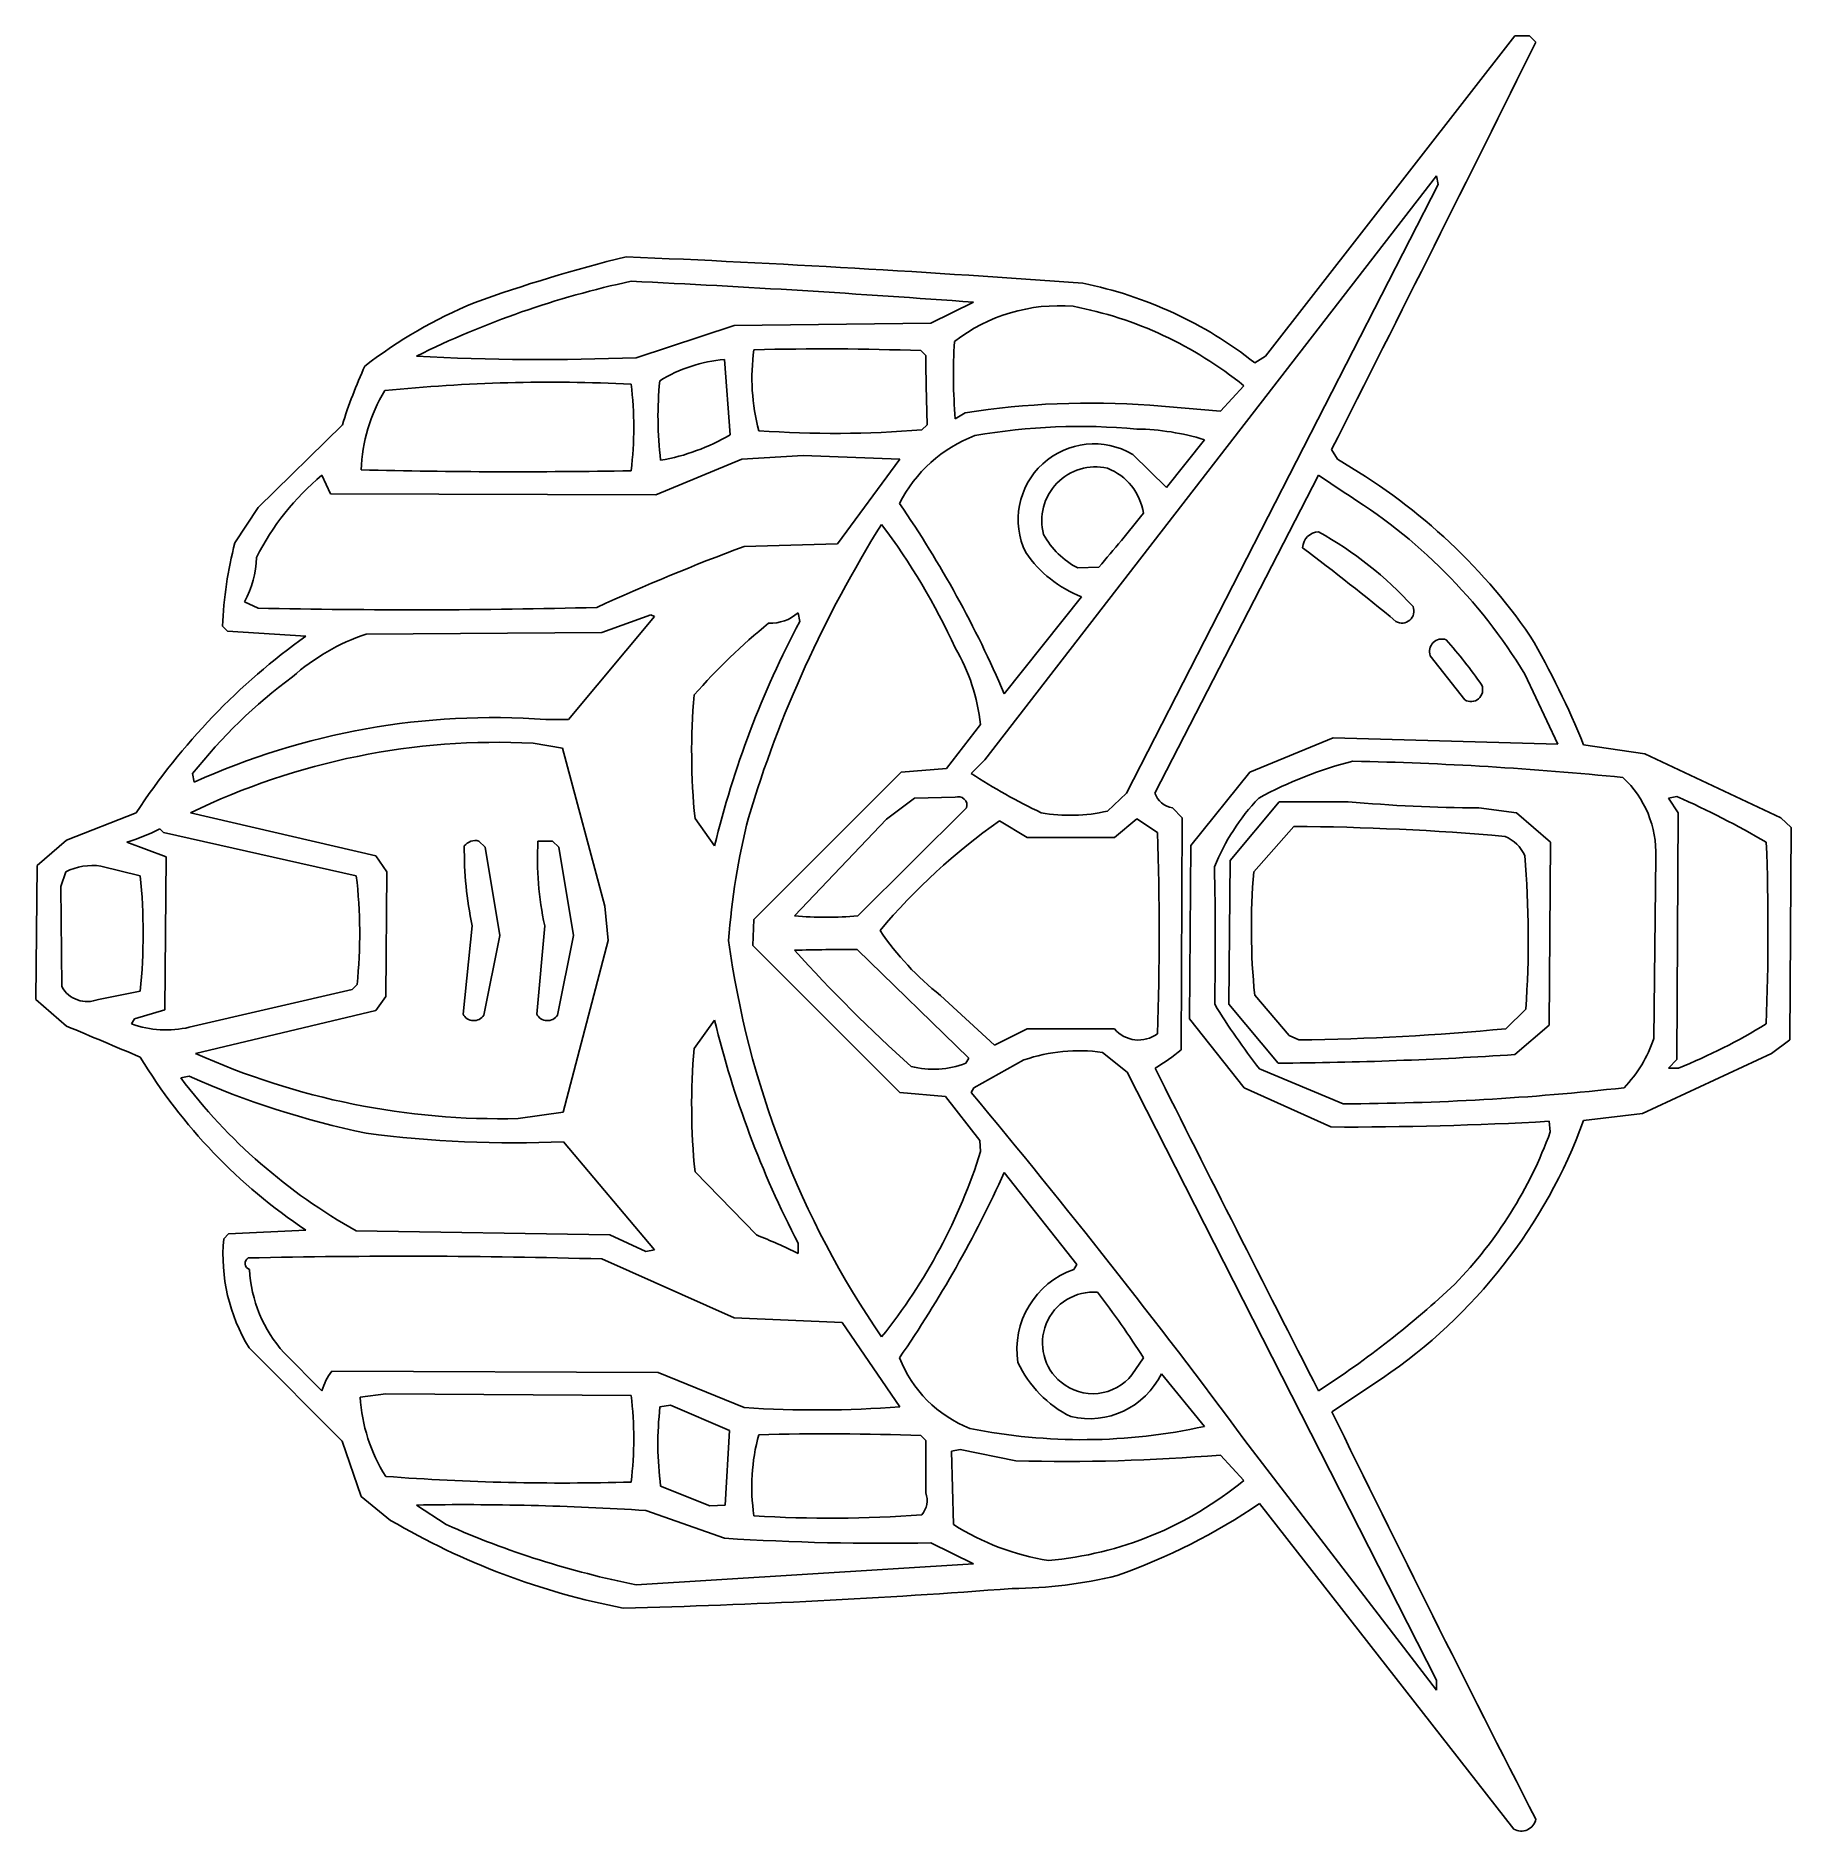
# Model space of a CAD drawing. Header units: inches. Extents: x -0.149 to 0.149, y -0.243 to 0.062.
import ezdxf

# ---------------------------------------------------------------- set-up
doc = ezdxf.new("R2010")
doc.units = ezdxf.units.IN
doc.header["$MEASUREMENT"] = 0
doc.linetypes.add('Continuous2', pattern=[0])
doc.layers.add('Unnamed Level 255', color=1, linetype='Continuous')

msp = doc.modelspace()

# ---------------------------------------------------------------- linework, layer by layer
at = {"layer": 'Unnamed Level 255', "color": 18, "linetype": 'Continuous2', "lineweight": -3, "true_color": 0x000000}
for p, q in [((0.0597724268633254, 0.0074377764859494), (0.1020833333333293, 0.0618127764859505)), ((0.1020833333333293, 0.0618127764859505), (0.1045833333333293, 0.0618127764859506)), ((0.1045833333333293, 0.0618127764859506), (0.1056249999999959, 0.0607711098192839)), ((0.0887499999999966, 0.0380627764859502), (0.0120833333333325, -0.0610643259568198)), ((0.0361314923543853, -0.0667288901807179), (0.0890373959683688, 0.0366044431526169)), ((0.0890373959683688, 0.0366044431526169), (0.0887499999999966, 0.0380627764859502)), ((0.0029166666666639, 0.0130267625084799), (0.0102083333333305, 0.0166044431526148)), ((-0.0470833333333359, 0.0071888694759716), (-0.0304166666666694, 0.012646109819382)), ((-0.0304166666666694, 0.012646109819382), (0.0029166666666639, 0.0130267625084799)), ((-0.0310979729729752, -0.0058955568473863), (-0.032083333333336, 0.0068723002954708)), ((0.0020833333333307, 0.0075791948695517), (0.0012499999999974, 0.0083843031537543)), ((0.057916666666664, 0.006333161742437), (0.0597724268633254, 0.0074377764859494)), ((0.052083333333331, -0.0019016304324284), (0.0560416666666642, 0.0024377764859493)), ((0.007083333333331, -0.003187223514052), (0.0087499999999976, -0.0021819770709625)), ((0.0401140137288409, -0.0008955568473845), (0.052083333333331, -0.0019016304324284)), ((-0.1112500000000019, -0.0182271246227338), (-0.0969423557417608, -0.0042288901807214)), ((0.0014245576501179, -0.0050622235140521), (0.0023252688171966, -0.0042288901807188)), ((0.0429166666666647, -0.0148538901807177), (0.0493749999999978, -0.0067288901807175)), ((0.0709626040316255, -0.0083955568473836), (0.0719464945773305, -0.0100622235140503)), ((-0.0291533228978707, -0.010062223514053), (-0.043750000000002, -0.01610389018072)), ((-0.0187500000000022, -0.0094404071880697), (-0.0291533228978707, -0.010062223514053)), ((-0.0022916666666688, -0.0100622235140522), (-0.0187500000000022, -0.0094404071880697)), ((-0.0129166666666685, -0.0244168883754196), (-0.0022916666666688, -0.0100622235140522)), ((0.0372029217436909, -0.0092288901807179), (0.0429166666666647, -0.0148538901807177)), ((-0.0989583333333353, -0.0158955568473881), (-0.1004166666666688, -0.0127705568473882)), ((0.068749999999998, -0.0127705568473837), (0.0409626040316271, -0.0667288901807178)), ((0.0729166666666647, -0.0156074227835453), (0.068749999999998, -0.0127705568473837)), ((-0.1151699380778836, -0.0242288901807219), (-0.1112500000000019, -0.0182271246227338)), ((-0.043750000000002, -0.01610389018072), (-0.0989583333333353, -0.0158955568473881)), ((-0.0287500000000017, -0.0248538320427768), (-0.0129166666666685, -0.0244168883754196)), ((0.027916666666665, -0.0285057992440727), (0.03146041276395, -0.0283955568473847)), ((0.0154166666666656, -0.0498538901807184), (0.0285416666666651, -0.0333955568473848)), ((-0.1135416666666682, -0.0342288901807219), (-0.1112500000000015, -0.035318719459484)), ((-0.0445833333333348, -0.0364610330378629), (-0.052916666666668, -0.0394372235140539)), ((-0.0439583333333348, -0.03672889018072), (-0.0445833333333348, -0.0364610330378629)), ((-0.019295937365074, -0.0375622235140527), (-0.0195833333333348, -0.0361038901807194)), ((-0.1164583333333347, -0.0392288901807219), (-0.1172916666666681, -0.0383955568473886)), ((-0.1031250000000014, -0.0400622235140549), (-0.1164583333333347, -0.0392288901807219)), ((-0.052916666666668, -0.0394372235140539), (-0.092916666666668, -0.0397169492268602)), ((-0.0585743859026985, -0.0542288901807204), (-0.0439583333333348, -0.03672889018072)), ((0.093557815857089, -0.050895556847383), (0.087708333333332, -0.0433955568473832)), ((0.1093749999999991, -0.0583955568473826), (0.1037499999999988, -0.0465103578002124)), ((-0.0624223686600353, -0.0542288901807205), (-0.0585743859026985, -0.0542288901807204)), ((0.005586224738251, -0.062562223514052), (0.0113781974567619, -0.0550622235140519)), ((0.0570833333333326, -0.0631872235140507), (0.0712499999999991, -0.057353890180717)), ((0.0712499999999991, -0.057353890180717), (0.1093749999999991, -0.0583955568473826)), ((-0.0595833333333342, -0.0590768631536934), (-0.0645833333333342, -0.0582562799220654)), ((-0.0523996279338294, -0.0858955568473869), (-0.0595833333333342, -0.0590768631536934)), ((0.1137499999999991, -0.0585475838744095), (0.124131496755204, -0.0600622235140489)), ((0.124131496755204, -0.0600622235140489), (0.1472036108125765, -0.0708955568473816)), ((-0.1223513100117335, -0.0633955568473888), (-0.122083333333334, -0.0648538901807221)), ((-0.0270833333333334, -0.0881872235140529), (-0.0020833333333341, -0.0631872235140522)), ((-0.0020833333333341, -0.0631872235140522), (0.005586224738251, -0.062562223514052)), ((0.0120833333333325, -0.0610643259568198), (0.0097916666666659, -0.0633955568473853)), ((0.0470833333333329, -0.0756153848607826), (0.0570833333333326, -0.0631872235140507)), ((0.0329166666666661, -0.0697686298198145), (0.0361314923543853, -0.0667288901807179)), ((-0.1437500000000005, -0.0746875331062344), (-0.1319382304682726, -0.0700622235140557)), ((-0.1227083333333339, -0.0700622235140554), (-0.0912500000000004, -0.0773538901807213)), ((-0.0094462558862201, -0.0875622235140524), (0.0090178571428566, -0.0692288901807186)), ((0.0001584260587634, -0.0675622235140522), (-0.0045833333333339, -0.0711210212490694)), ((0.0070833333333327, -0.0674240492715669), (0.0001584260587634, -0.0675622235140522)), ((0.0439583333333327, -0.0692288901807177), (0.0456249999999994, -0.0708955568473843)), ((0.0537499999999997, -0.0781769330915072), (0.0620833333333327, -0.0681872235140506)), ((0.0620833333333327, -0.0681872235140506), (0.0737499999999994, -0.0681872235140503)), ((0.0959473094440548, -0.0692288901807163), (0.1023635053199344, -0.0700622235140495)), ((0.1023635053199344, -0.0700622235140495), (0.1081249999999996, -0.0750622235140493)), ((0.1295833333333327, -0.0672943663711916), (0.1281249999999994, -0.0675622235140488)), ((0.1281249999999994, -0.0675622235140488), (0.1297916666666661, -0.0700622235140487)), ((0.1297916666666661, -0.0700622235140487), (0.1295833333333339, -0.1119372235140487)), ((-0.1272916666666671, -0.0733955568473889), (-0.1279166666666672, -0.0727705568473889)), ((-0.0370833333333339, -0.0710415743886673), (-0.0337500000000004, -0.0756872235140531)), ((-0.0045833333333339, -0.0711210212490694), (-0.0202083333333335, -0.0875622235140527)), ((0.0192978552568406, -0.0742288901807184), (0.0145833333333328, -0.071441529051017)), ((0.0379166666666661, -0.0711038901807178), (0.0341271021385081, -0.0742288901807179)), ((0.0414013113755231, -0.0733955568473844), (0.0379166666666661, -0.0711038901807178)), ((0.0456249999999994, -0.0708955568473843), (0.0454166666666671, -0.1102705568473843)), ((0.0645833333333329, -0.0723686314641913), (0.0577507422269598, -0.0800622235140507)), ((0.1472036108125765, -0.0708955568473816), (0.1489583333333328, -0.0725622235140482)), ((0.1489583333333328, -0.0725622235140482), (0.1487500000000005, -0.1085957184886886)), ((-0.1487500000000003, -0.0790215272989463), (-0.1437500000000005, -0.0746875331062344)), ((-0.1335416666666671, -0.0750622235140557), (-0.1268750000000004, -0.0775622235140555)), ((-0.0945833333333336, -0.0807435298539842), (-0.1272916666666671, -0.0733955568473889)), ((-0.0737500000000005, -0.0748538901807208), (-0.0727083333333338, -0.0758955568473874)), ((-0.0727083333333338, -0.0758955568473874), (-0.0702083333333333, -0.0908955568473874)), ((-0.0637500000000004, -0.0748538901807205), (-0.0612500000000005, -0.0748538901807205)), ((-0.0612500000000005, -0.0748538901807205), (-0.0602083333333338, -0.0758955568473871)), ((-0.0602083333333338, -0.0758955568473871), (-0.0577083333333333, -0.0908955568473871)), ((0.0341271021385081, -0.0742288901807179), (0.0192978552568406, -0.0742288901807184)), ((0.0468750000000004, -0.1050622235140509), (0.0470833333333329, -0.0756153848607826)), ((0.1081249999999996, -0.0750622235140493), (0.1079166666666671, -0.1061010815321427)), ((-0.1489583333333331, -0.1017288901807228), (-0.1487500000000003, -0.0790215272989463)), ((-0.1312500000000003, -0.0807435298411194), (-0.137916666666667, -0.0790982643117491)), ((-0.1268750000000004, -0.0775622235140555), (-0.127083333333333, -0.1035112922850179)), ((-0.0912500000000004, -0.0773538901807213), (-0.0893750000000003, -0.0800622235140546)), ((0.053541666666667, -0.1025622235140508), (0.0537499999999997, -0.0781769330915072)), ((0.1256554302798808, -0.1083955568473822), (0.126003927028432, -0.0775622235140489)), ((-0.1438823099173812, -0.080062223514056), (-0.1447482609459543, -0.082562223514056)), ((-0.0893750000000003, -0.0800622235140546), (-0.0895833333333331, -0.1012686347710275)), ((-0.1447482609459543, -0.082562223514056), (-0.1445833333333331, -0.0995432469362231)), ((-0.0518277571079439, -0.0917288901807202), (-0.0523996279338294, -0.0858955568473869)), ((-0.0272916666666667, -0.0925622235140529), (-0.0270833333333334, -0.0881872235140529)), ((-0.076458333333333, -0.1042288901807209), (-0.0749267365835552, -0.0892288901807208)), ((-0.0702083333333333, -0.0908955568473874), (-0.0729166666666663, -0.1044372235140541)), ((-0.063958333333333, -0.1042288901807206), (-0.062589415117904, -0.0892288901807205)), ((-0.0577083333333333, -0.0908955568473871), (-0.0604166666666663, -0.1044372235140538)), ((-0.0594528868334836, -0.1208955568473871), (-0.0518277571079439, -0.0917288901807202)), ((-0.002291666666666, -0.1175622235140523), (-0.0272916666666667, -0.0925622235140529)), ((0.0093750000000005, -0.1117288901807186), (-0.0095833333333333, -0.0932563339048194)), ((-0.1383363704985056, -0.1017288901807225), (-0.1312499999999998, -0.1003300806569128)), ((-0.1229166666666663, -0.1064681958958037), (-0.0952697420419986, -0.1000622235140547)), ((-0.0952697420419986, -0.1000622235140547), (-0.0944402532743854, -0.0992288901807214)), ((-0.1437499999999996, -0.1062630429205662), (-0.1489583333333331, -0.1017288901807228)), ((-0.127083333333333, -0.1035112922850179), (-0.13223536036036, -0.1050622235140557)), ((-0.0912499999999997, -0.1036038901807213), (-0.1218749999999995, -0.1108955568473887)), ((-0.0895833333333331, -0.1012686347710275), (-0.0912499999999997, -0.1036038901807213)), ((0.0045833333333336, -0.1010663519397106), (0.0137500000000005, -0.1094967473287686)), ((0.0618821609922292, -0.1125622235140506), (0.053541666666667, -0.1025622235140508)), ((0.0579166666666669, -0.1010351593411348), (0.0637500000000004, -0.107877611983445)), ((0.1005468044115541, -0.1067288901807162), (0.1039156545854722, -0.1033955568473828)), ((-0.13223536036036, -0.1050622235140557), (-0.132708333333333, -0.105895556847389)), ((-0.0337499999999996, -0.1052705568473864), (-0.0372522559116206, -0.1100622235140532)), ((0.056135396981226, -0.1167288901807173), (0.0468750000000004, -0.1050622235140509)), ((0.1079166666666671, -0.1061010815321427), (0.1020833333333338, -0.1111038901807162)), ((0.0137500000000005, -0.1094967473287686), (0.0192878620315035, -0.1067288901807184)), ((0.0192878620315035, -0.1067288901807184), (0.03412307792364, -0.1067288901807179)), ((0.0637500000000004, -0.107877611983445), (0.0654166666666671, -0.1086107545409495)), ((0.1487500000000005, -0.1085957184886886), (0.145660757800388, -0.1108955568473817)), ((0.0089020270270276, -0.112562223514052), (0.0093750000000005, -0.1117288901807186)), ((0.0187500000000005, -0.1120202256530323), (0.0102646396396403, -0.1167288901807186)), ((0.0362500000000006, -0.1141012553397405), (0.0320833333333339, -0.1107359471729181)), ((0.145660757800388, -0.1108955568473817), (0.1237500000000008, -0.1211038901807156)), ((0.1295833333333339, -0.1119372235140487), (0.1281250000000006, -0.1133955568473821)), ((-0.1229166666666661, -0.1147943663711983), (-0.1243749999999994, -0.1150622235140555)), ((0.0887500000000034, -0.2173099189122936), (0.0362500000000006, -0.1141012553397405)), ((0.0587500000000006, -0.1135382721901433), (0.0729166666666674, -0.119466356170883)), ((0.1281250000000006, -0.1133955568473821), (0.1298358087371953, -0.1133955568473821)), ((0.0054166666666674, -0.1182435298203584), (-0.002291666666666, -0.1175622235140523)), ((0.0112500000000009, -0.1256877335045153), (0.0054166666666674, -0.1182435298203584)), ((0.0102646396396403, -0.1167288901807186), (0.0097916666666674, -0.1175622235140519)), ((0.070821767714473, -0.1233955568473836), (0.056135396981226, -0.1167288901807173)), ((-0.0670833333333326, -0.1219629859052101), (-0.0594528868334836, -0.1208955568473871)), ((0.1237500000000008, -0.1211038901807156), (0.1137500000000008, -0.122294366371192)), ((0.1080917475806478, -0.124228890180716), (0.1079166666666675, -0.122426262063345)), ((-0.0439583333333319, -0.14422889018072), (-0.0594035253007812, -0.1258955568473871)), ((0.0113940348307925, -0.1275622235140519), (0.0112500000000009, -0.1256877335045153)), ((-0.0370833333333323, -0.1310329758086705), (-0.0266525920025129, -0.1417288901807195)), ((0.0277083333333348, -0.1467288901807181), (0.0154166666666677, -0.1311038901807184)), ((-0.117083333333332, -0.142353890180722), (-0.1162499999999987, -0.1415205568473886)), ((-0.1162499999999987, -0.1415205568473886), (-0.1031249999999987, -0.1408955568473882)), ((-0.094583333333332, -0.1410332446562607), (-0.0515452750919692, -0.1417288901807202)), ((-0.0515452750919692, -0.1417288901807202), (-0.0454166666666653, -0.1445162513104216)), ((-0.0195833333333319, -0.1448538901807194), (-0.019583333333332, -0.1431432214847033)), ((-0.030416666666665, -0.1557819473978761), (-0.0529166666666652, -0.145790071569711)), ((-0.0454166666666653, -0.1445162513104216), (-0.0439583333333319, -0.14422889018072)), ((0.0272353603603619, -0.1475622235140515), (0.0277083333333348, -0.1467288901807181)), ((-0.0120833333333316, -0.1565768631536922), (-0.030416666666665, -0.1557819473978761)), ((-0.0022916666666646, -0.1708955568473856), (-0.0120833333333316, -0.1565768631536922)), ((-0.096967559391636, -0.1767288901807214), (-0.1127397624499413, -0.1608955568473885)), ((-0.10682615020945, -0.1617288901807217), (-0.1004166666666646, -0.1681872235140549)), ((0.0370833333333353, -0.1654407614050406), (0.0390365645343861, -0.1625622235140511)), ((-0.0987499999999981, -0.1648538901807214), (-0.0433215516913096, -0.1650622235140534)), ((-0.0433215516913096, -0.1650622235140534), (-0.0287499999999979, -0.171031880383145)), ((0.0493750000000022, -0.1742288901807175), (0.0420833333333353, -0.1652705568473844)), ((0.0795833333333353, -0.1660244364586287), (0.0710080645161311, -0.171728890180717)), ((-0.0895833333333313, -0.1686740694870121), (-0.0939020270270249, -0.1692288901807213)), ((-0.0479166666666646, -0.168961033037863), (-0.0895833333333313, -0.1686740694870121)), ((-0.0412499999999979, -0.1706276997045295), (-0.0430333679114778, -0.1708955568473867)), ((-0.0312499999999978, -0.1749341508687535), (-0.0412499999999979, -0.1706276997045295)), ((-0.0937499999999975, -0.1861005731093005), (-0.096967559391636, -0.1767288901807214)), ((-0.0319483333333308, -0.187562223514053), (-0.0312499999999978, -0.1749341508687535)), ((0.0020833333333356, -0.1766026281635443), (0.0012500000000022, -0.1757843786966699)), ((0.0020833333333358, -0.1855077574142432), (0.0020833333333356, -0.1766026281635443)), ((0.0562500000000023, -0.176587259369649), (0.0887500000000034, -0.2190205568473832)), ((0.007916666666669, -0.1781276997045282), (0.0064583333333356, -0.1783955568473853)), ((0.0064583333333356, -0.1783955568473853), (0.0068154761904788, -0.1908955568473854)), ((0.0173861442390788, -0.1800622235140517), (0.007916666666669, -0.1781276997045282)), ((0.0560416666666691, -0.183395556847384), (0.0520833333333357, -0.1790744871322383)), ((-0.0429166666666642, -0.1843619412594367), (-0.0345833333333308, -0.1876920522312542)), ((-0.0887499999999974, -0.190174605555239), (-0.0937499999999975, -0.1861005731093005)), ((-0.0843749999999975, -0.1875622235140544), (-0.0793011423935668, -0.1908955568473876)), ((-0.0320833333333307, -0.1932000262921724), (-0.0454166666666641, -0.1885003311225065)), ((-0.0345833333333308, -0.1876920522312542), (-0.0319483333333308, -0.187562223514053)), ((0.101891149184088, -0.2425622235140494), (0.0587500000000026, -0.1872994097065193)), ((0.0102083333333361, -0.1975622235140519), (0.0029166666666694, -0.1939938598885917)), ((-0.0470833333333304, -0.2010958686545147), (0.0102083333333361, -0.1975622235140519)), ((0.0887500000000034, -0.2190205568473832), (0.0887500000000034, -0.2173099189122936))]:
    msp.add_line(p, q, dxfattribs=at)
for centre, radius, start, end in [((-7.378499395494694, 3.768119474211951), 8.352038665032854, 333.1172078564197, 333.6479483819554), ((0.0096621964543697, -0.2153967736107929), 0.246723839752476, 103.6948800179154, 109.9656543254516), ((-0.1475354956914239, -2.349026567851238), 2.375394328851077, 85.74398687520414, 87.616553742667), ((-0.0157927693312399, -0.1304495668197296), 0.1540014344329315, 102.0400162305246, 116.4447747344009), ((-0.1542547013602947, -2.19250475747512), 2.215222686340754, 85.74231707841679, 87.2485551972156), ((0.0150822160419885, -0.0480325379677492), 0.0692128562139716, 51.7656097364467, 78.61067835783777), ((-0.0434095059747124, -0.0587190308758531), 0.0814214985427033, 112.5115541596332, 127.622218157479), ((0.0246818297019168, -0.0129756706679952), 0.0289846017963808, 85.24734058863748, 127.7641249521936), ((0.0148597254305728, -0.0482267722923777), 0.0652904953793763, 50.89456591662242, 79.20947941714087), ((0.1013929078396388, 0.0044685458452537), 0.094619800507313, 176.6863321385409, 184.6409238614889), ((-0.0630370708654133, 0.4106476415510678), 0.4037740735926303, 266.9707241488031, 272.2644342304777), ((-0.0300323076455352, -0.0179402205711714), 0.0248971463852702, 94.7253785579721, 121.5746924975335), ((0.0070615134565211, 0.0037060121237078), 0.0344851854391555, 171.9437152781104, 194.9911244462352), ((-0.0154161695744645, -0.449429902740193), 0.4581174612766798, 87.91513745731856, 91.45934521706674), ((0.4834610954770573, 0.0115356076952762), 0.4813940206202709, 180.470899718855, 181.876634676439), ((-0.0188238255432936, -0.0284067036576504), 0.0817745157423388, 155.2946508322596, 162.8026177753142), ((0.0180961034790119, -0.0027828853231164), 0.0614636743968555, 174.3473652533727, 186.9444266634157), ((-0.0659476074376059, -0.0128083274859015), 0.0278184290357489, 148.7950081905169, 178.0544310409005), ((-0.061498555341519, -0.2762625706012818), 0.2792986334934969, 87.21268981405663, 95.80367047862156), ((-0.1103955812805159, -0.0046455568473884), 0.0629098940767, 353.2895029519634, 6.710497048039705), ((0.0299236957456213, -0.1354307894162544), 0.1349206114089283, 85.66842497440342, 99.02900691506588), ((-0.0488307409438984, 0.0243015203300622), 0.0350187739644235, 279.7228784728023, 300.4229291578549), ((-0.0134295673082195, 0.1799654743772456), 0.1856229889190217, 266.0395964402277, 274.5898928916338), ((0.0187560475307775, -0.0281530140772718), 0.0236320093311882, 110.6638745345446, 153.3746619682178), ((0.0283514662779313, -0.1083816658612915), 0.1038999589494501, 84.71777725924242, 99.93995619789199), ((0.0373151659315489, -0.0459924755526778), 0.0410739422751181, 72.92562822995683, 89.16091118783461), ((0.0306386293065127, -0.0203008230357669), 0.0128715823560085, 59.33728060614541, 205.7635218651644), ((-0.0676645882902496, 1.081229933576615), 1.093405028450346, 268.6329623779513, 271.0348718514177), ((0.0308924091807475, -0.0204619417559486), 0.009115300889108, 77.16921098755037, 194.8934689774107), ((0.0294385750892717, -0.0206095948404914), 0.0096816633405532, 8.198919823780285, 68.94614845273244), ((0.0221901320682817, -0.0972332494707013), 0.1003717259813091, 34.72184472520838, 60.28270134858209), ((-0.0718570568476417, -0.0469371778902413), 0.0445309926511975, 129.8919853607666, 153.0120713835414), ((-0.1556781517898242, -0.1230504059653092), 0.1860945104662226, 23.16184833818315, 34.53104778231313), ((0.0249440225913211, -0.0943054313348114), 0.0921669741800974, 31.23641196976924, 58.63439716337138), ((0.169053221326611, -0.1303538251950629), 0.2058525931753737, 147.9459350790431, 163.2115353357364), ((-0.0980368443131606, -0.0904985493872767), 0.1157329513736776, 24.72860226581006, 36.84198604763934), ((-0.2552097848794019, 0.2157578563031851), 0.3765510474954906, 319.579379830723, 321.3874933843425), ((-0.0516051008880973, -0.0409911551664718), 0.0657378281845129, 165.2272091437052, 177.7371400659011), ((0.0339839694784276, -0.0164628120922215), 0.0134850177215039, 208.0536010048605, 243.2608604285396), ((0.0688964300350096, -0.0252086535490618), 0.002858516336213, 92.936312278716, 177.0636877212859), ((0.0377979112865487, -0.0779033846769319), 0.063590707925846, 42.35340235350895, 60.87351861112361), ((-0.1284922420868785, -0.0262187438086529), 0.0169611954265425, 331.8187015677953, 358.2764397136231), ((0.0962918344589699, -0.3624821989400827), 0.3600394068690353, 110.3222848942217, 114.6287675017834), ((0.0359478322371012, -0.0142587257927998), 0.0205199802940558, 214.5480777805414, 248.8430105959193), ((-0.2106203174422137, -0.3917579031509599), 0.459355608342204, 50.45014008369232, 52.96643296930425), ((-0.0850197473270298, 1.151773224908194), 1.187381703807972, 268.7341854506737, 271.5090612390398), ((-0.0241537868367261, -0.0310303353352589), 0.0068286165507046, 266.3934918856486, 312.0137440484078), ((0.0829221012569381, -0.0358328218458057), 0.002022151480516, 238.7849926151208, 22.40049972335428), ((0.0486712982647126, -0.1264665596357789), 0.1149780237605351, 129.577290940487, 138.3550620081172), ((0.1251857772106349, -0.1141409914591291), 0.1635214773255259, 152.0753393368359, 166.3989249195127), ((-0.0372152903411743, -0.1322013161642359), 0.1132859312611655, 125.5772168148833, 146.7347683702262), ((-0.0810672851439537, -0.0744475920520549), 0.0366963948300387, 108.8385863270616, 131.5701142753558), ((-0.0206273158440473, -0.0584553608256085), 0.0321848763002648, 6.051736824166247, 30.57280373465395), ((0.0896959148714863, -0.042674805052204), 0.002114228824197, 70.06796104391847, 199.9320389560839), ((0.0279313717551499, -0.0958840312374927), 0.0833732550824171, 34.72155823910145, 41.45598752285234), ((-0.0173829296941778, -0.1113660725147532), 0.1413705697534959, 21.9388784461878, 30.28990411722239), ((-0.0524848857213303, -0.1185868392927925), 0.0890359191624086, 126.4769380177897, 141.6928766183917), ((0.0945964481036838, -0.0491679849144397), 0.00201575338947, 238.9853253517529, 22.53177380527872), ((0.0758906045694693, -0.0596583217489101), 0.1135459778500629, 175.1519855205209, 185.7537028668491), ((-0.0714198936512672, -0.1765215626254374), 0.1226232163566046, 85.79211884506293, 114.4037177096392), ((-0.0706806163964042, -0.1772254563850639), 0.1191253197646717, 87.0661039753252, 115.8965590046352), ((0.068304108461464, 0.0269819920044713), 0.107665255218475, 237.0800793966476, 244.3362592640319), ((0.0914839781408359, -0.1280878666666647), 0.0688852449510966, 104.202218248398, 118.5207172145495), ((0.0634535560771405, -0.6282419610582292), 0.5670431572395259, 84.23454775317363, 88.87534095519673), ((0.044579076950297, -0.0654401794340235), 0.0038392254114754, 199.6132530070862, 260.6953101538469), ((0.1083840395950753, -0.0769531470489428), 0.0176304114332169, 358.020213178119, 46.96126029042854), ((0.0075991238037741, -0.068810380654017), 0.0014791735906797, 343.5645652405489, 110.40793099186), ((0.0265754726155608, -0.042324609236548), 0.0281670908644916, 259.9817987331736, 283.0103909778309), ((0.0859181010394904, -0.0934340014309216), 0.0376299866633044, 136.5650268176236, 157.8214305591094), ((0.0971993206911644, 0.1944774353355922), 0.2637092976166675, 264.8984582168328, 269.727976106626), ((0.0660553189269234, -0.2100117734208671), 0.1562180107714976, 59.75210093737377, 66.00464697276294), ((-0.1421600763582606, -0.0458587027559041), 0.0304486881537439, 286.4421434008778, 297.8905482432899), ((0.0931954205391372, -0.1011936069176206), 0.1249498794272704, 165.9669455810858, 175.6557920863785), ((0.0751227710558976, -0.1576769176495422), 0.1053639680654775, 125.0698319429234, 140.0794297775233), ((0.0611538518827214, -0.5252555044959684), 0.4528998577031362, 85.02666887470511, 89.56613655853941), ((-0.0106944378191506, -0.076116757341386), 0.0655569693637228, 179.6245913776543, 191.5376181967862), ((-0.0743546024789504, -0.0772067494105374), 0.002429298399309, 75.58878555988267, 141.2811120859647), ((-0.0094391664708755, -0.0777033829672469), 0.0543855334419805, 176.9966516788668, 192.2350276372935), ((-0.4446746105001075, -0.0903347578051879), 0.4863709883991159, 357.9701347068539, 1.995885981442349), ((0.0978935885738305, -0.0799791742332776), 0.0064337972571329, 24.4590563855453, 66.91103060565514), ((-0.2544050717048736, -0.0901872908109473), 0.3994404737509121, 357.7462236581446, 2.170059875470446), ((-0.1392751000288221, -0.0896330769121828), 0.0106220345379627, 82.6524209033092, 115.7051968410378), ((-0.5080923003124143, -0.0922262791291169), 0.5593156251640613, 358.9411350673349, 1.331560459820004), ((-0.0614558269236722, -0.0914052996906089), 0.1658055884559228, 355.8530269204091, 4.874817388513651), ((-0.2282225779592794, -0.0905368052490186), 0.097465835651696, 354.233242542527, 5.766757457475895), ((-0.1767401706413547, -0.0906226726487925), 0.0827486759943436, 354.030197345889, 6.856744499800333), ((0.1707806463853092, -0.0896551275406726), 0.1134362510034143, 175.148903969955, 185.7576521609968), ((-0.0148272946097783, -0.0278464711831824), 0.0599577072125531, 264.8509338498356, 275.1490661501674), ((0.0354369777585111, -0.0619845943469229), 0.0497928825321121, 214.3251358041134, 231.710175242679), ((0.1235067728919588, -0.0705874532894204), 0.156338309676547, 187.7718485935852, 214.4475911705637), ((-0.0095527884103791, -0.5010881378696079), 0.407831805108633, 90.00429121797403, 91.4971545289524), ((0.1899354351064401, 0.0977284098157109), 0.2840576949267626, 222.2862523994872, 227.9238469869793), ((-0.1402415120596438, -0.0971538333759944), 0.0049558762226739, 208.8250960093289, 292.6077832564482), ((0.1449246808570461, -0.0455607054484537), 0.109758941325682, 211.2875686028238, 218.2675974181895), ((-6.683411410646363, -15.60930512881628), 16.82591707108266, 67.08227721880999, 67.12848228974651), ((-0.1268318673506209, -0.0894138476251295), 0.0174979882081652, 250.3765769387997, 282.9294713102427), ((-0.074625192534801, -0.1032738299390094), 0.0020670136072461, 207.5193634389293, 325.7477152342134), ((-0.0621251925348012, -0.1032738299390131), 0.002067013607244, 207.519363438832, 325.747715234311), ((0.1291716358868856, -0.0659139407475128), 0.1676078836776231, 193.5806373406529, 207.43703499108), ((0.0944827421201724, -0.0246730774943069), 0.0955066367420847, 291.7256983174972, 301.7406522372698), ((0.0381951517202162, -0.103325244247213), 0.0053072206139775, 219.8905894246003, 307.0278960812424), ((0.0595809162185457, 0.3291703790088036), 0.4378200279514398, 270.7637242501781, 275.3688977348341), ((0.1048445390102026, -0.1014925925517241), 0.0219258776678494, 315.9807319288788, 341.6493378843207), ((-0.0512881182264695, -0.0630777540919888), 0.0935022606019827, 211.2196426379361, 236.3311698342124), ((-0.0701648920657001, 0.0039437278286466), 0.1259444185642237, 245.7588008549713, 271.4020306192203), ((0.0760309255151955, -0.1196357668670041), 0.1136869910170541, 175.1694209717939, 185.7536113868127), ((0.003364114221036, -0.0980218051803575), 0.0155593137241205, 255.9368317205951, 290.8500045554858), ((0.0280482239485446, -0.1386988201699644), 0.0282525109325907, 81.788763725932, 109.2148510923077), ((0.0275945348449955, -0.0898001601384822), 0.0271415829326307, 299.6173982879652, 311.0437927012989), ((0.0569498712518006, 0.5782361719687376), 0.6908160034941851, 270.4090840181595, 273.7460048736397), ((-0.0476884446084957, -0.0571668632649443), 0.096086942485379, 217.051382076944, 240.7877405906127), ((-0.0631738967411671, 0.0195839337144937), 0.1470602804712795, 246.0307176598838, 258.3315045110737), ((6.619752258327282, 3.183113513194224), 7.358454132252952, 206.6147556136643, 207.0929541897912), ((-0.9865674293312985, -0.949587957791513), 1.298074832464536, 36.54812680264666, 39.86411379623546), ((0.0714125388237785, 0.3236033013116992), 0.4430722105732884, 270.1945063145914, 276.3753089158307), ((-0.0678684564284833, 0.0653791334100665), 0.1914619079401477, 262.4826692803927, 272.533992160967), ((0.0733626289572651, 0.4896610169197163), 0.6130618391442342, 269.7625344899535, 273.2310774168739), ((0.0290005368385553, -0.0912912926321477), 0.0902422411480446, 304.0919320454886, 339.9064546821342), ((0.0395439622950577, -0.0992029724331041), 0.0729732514464691, 315.8165935430328, 339.9435100724486), ((-0.0802324304988335, -0.098819698032211), 0.0960288598280508, 321.1779405767766, 342.5837554573893), ((-0.1710582020825532, -0.046428113484881), 0.2047995699069763, 325.4543777336637, 335.5778280608063), ((-0.0869903231490563, -0.1450838973304788), 0.0302165881758454, 174.8163746210283, 211.5523549450984), ((-0.0625978474724732, -0.2326013159128341), 0.0977233807706189, 63.88552398125799, 68.41836178219688), ((-0.1124252756052495, -0.146553260520628), 0.0010479160269472, 117.9643552327477, 254.3288960865478), ((-0.0861385661637121, -1.336272100568976), 1.190945488247216, 88.40150401534056, 91.28838932213188), ((-0.0899238895354509, -0.1464063404960831), 0.0228137446450606, 182.9041960070729, 222.1935172527408), ((0.0319782582665259, -0.1611989641928424), 0.0144379976758859, 109.1778227018901, 188.7509457988363), ((0.0305113192053887, -0.1600534176304101), 0.0086240780552247, 85.08640645478921, 230.7190332687008), ((-0.0978034667909089, -0.2502627479101807), 0.1625317696712363, 32.65573557812706, 37.43721526219717), ((-0.0184854405357752, -0.0330783163881066), 0.160824248390092, 302.8490195873644, 313.3309514551066), ((0.0172727039248976, -0.1549473970346547), 0.0210670060730338, 201.1897305644496, 248.5926703482595), ((0.0354552005251932, -0.1549790902147483), 0.0196414919419002, 205.3726859435158, 243.5345870377987), ((-0.0903476848767361, -0.1711383810756853), 0.0104925557058078, 143.2054389389872, 163.6644587068614), ((0.0304384180955885, -0.160210843437214), 0.0084561776511042, 230.4260485959772, 321.7952860962463), ((0.0298175633692347, -0.159265560179302), 0.01365683337366, 256.8121034601706, 333.9148519227095), ((-0.0660911449394405, -0.1677467255313438), 0.0278503496304335, 183.0506588921398, 212.486819449825), ((-0.1103955812803373, -0.1763122235140373), 0.062909894076525, 353.289502951961, 6.710497048042097), ((0.0126071894431507, -0.1771470672213281), 0.0559906510471989, 173.5894016419427, 187.4036372029489), ((-0.0164868354804375, 0.0165226656431862), 0.1879550290340138, 266.2590677232558, 274.331346951196), ((3.76282507758019, 1.632727177667007), 4.109206074017425, 206.0480807707538, 207.1265490958428), ((0.00559542098771, -0.1844591060891463), 0.0330473081598784, 164.5001845636799, 188.5649434142936), ((-0.0149676060244204, -0.6088155758390034), 0.4333347764069783, 87.85519769260353, 91.49193337252044), ((0.0286920192461431, -0.0800750934400455), 0.0963987714317371, 258.5667950563007, 282.3895080749606), ((0.025713476661018, 0.1373304079398736), 0.3175018534851612, 268.4970931185311, 274.7641420059189), ((-0.0595824268918525, 0.2154985406700313), 0.3993323878798397, 265.6914428265224, 271.6740288343377), ((-0.0013758792155182, -0.1867858685936727), 0.0036877797717776, 318.5119315772421, 20.27828243426443), ((0.0176121906706253, -0.1368861855540248), 0.0603319670111464, 275.044042745182, 309.5660312112739), ((-0.0764440527213664, -0.6676131251490458), 0.480116410972698, 86.29469442913553, 90.94650060822333), ((-0.0011329143211597, -0.099064239148281), 0.1066368076746349, 289.5684989735507, 304.1637175589487), ((-0.025815673900841, -0.0830855582398758), 0.1242126944255982, 239.5580045383225, 259.1120271161835), ((-0.0171970590777566, -0.0507193804359465), 0.1533175710668172, 246.1045946219465, 258.7593350528118), ((-0.0139308437734916, 0.0134964189305532), 0.2033031614288563, 266.2907178049164, 274.3209268538263), ((0.0296067961518741, -0.1549607296214437), 0.0425529796059097, 237.6154780654966, 260.9544963861557), ((-0.0049451082525402, 0.2313509041023831), 0.4254174135592223, 266.342504465906, 271.0588945140227), ((0.0161700303176204, -0.1232014206684375), 0.07852972080309, 270.433847840672, 283.5607129234706), ((-0.0794193422268125, 1.04803476030369), 1.253459430481543, 271.3778914584685, 274.4009082111463), ((0.1031717368393103, -0.2404153115628435), 0.0024998271278108, 239.1848157007423, 348.9239713125154)]:
    msp.add_arc(centre, radius, start, end, dxfattribs=at)

doc.saveas('drawing.dxf')
